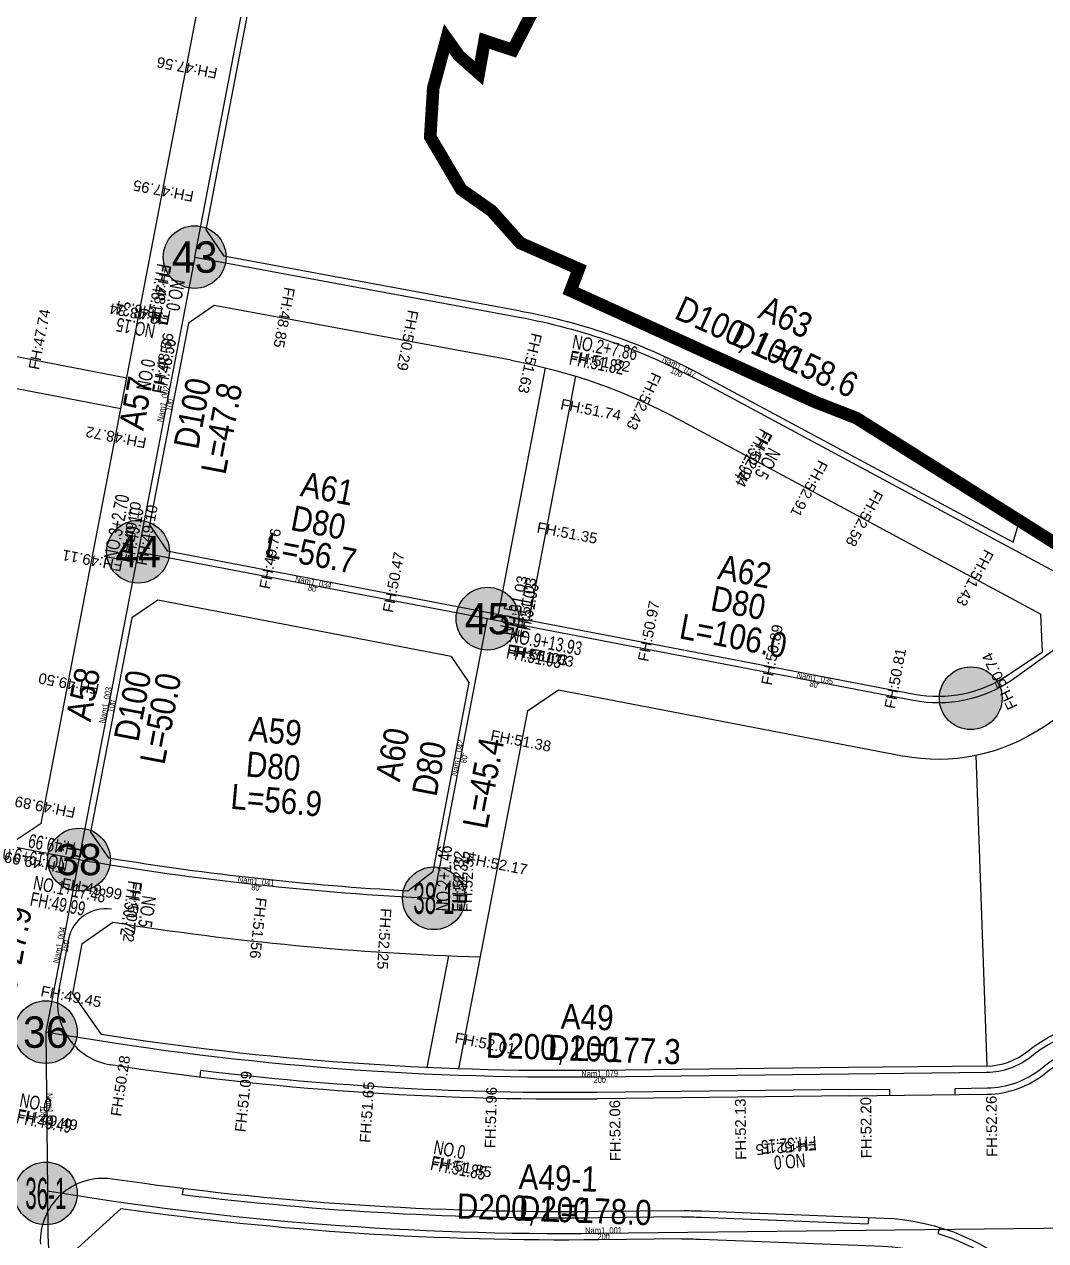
# Model space of a CAD drawing. Header units: millimetres. Extents: x 227572 to 269266, y 328772 to 433188.
# Drawn here: x 238062 to 238224.8, y 331877.1 to 332071 of the extents above; entities that cross this region are included whole.
import ezdxf
from ezdxf.enums import TextEntityAlignment as Align

# ---------------------------------------------------------------- set-up
doc = ezdxf.new("R2010")
doc.units = ezdxf.units.MM
doc.linetypes.add('PHANTOM2', pattern=[1.25, 0.625, -0.125, 0.125, -0.125, 0.125, -0.125])
for name, color, linetype in [('+++New_지구계(1안)', 1, 'Continuous'), ('0.보차도(중1류이상)', 5, 'Continuous'), ('0.보차도(중2류이하)', 4, 'Continuous'), ('0.식수대', 3, 'Continuous'), ('00_계획line', 7, 'Continuous'), ('L_diameter', 3, 'Continuous'), ('L_pipeline', 4, 'Continuous'), ('L_Pipes', 2, 'Continuous'), ('S-2.생활-1.격점-1.원', 250, 'Continuous'), ('S-2.생활-1.격점-2.번호', 1, 'Continuous'), ('S-2.생활-2.관로-2.제원', 7, 'Continuous'), ('도로체인계획고', 6, 'Continuous'), ('도로체인번호', 6, 'Continuous')]:
    doc.layers.add(name, color=color, linetype=linetype)
doc.styles.add('HY울릉도M', font='HYWULM.TTF')
doc.styles.get("Standard").update_dxf_attribs({"font": 'arial.ttf'})

# ---------------------------------------------------------------- blocks, each defined once
blk = doc.blocks.new('남청주현도')
at = {"layer": '0.보차도(중1류이상)', "color": 8, "ltscale": 0.5}
for q in [(238153.31, 331899.78), (238215.42, 331900.49)]:
    blk.add_line((238193.49, 331900.24), q, dxfattribs=at)
at = {"layer": '0.보차도(중1류이상)', "color": 8, "ltscale": 0.3}
for points in [[(238215.42, 331900.49, 0.17046), (238224.76, 331903.89, -0.197203), (238236.19, 331907.39, 0.210558), (238247.66, 331911.23)], [(238166.73, 331881.93), (238153.52, 331881.78, -0.039179), (238076, 331886.97, 0.472857), (238064.57, 331876.57)], [(238166.73, 331881.93, -0.01249), (238169.93, 331881.89), (238199.02, 331880.76, -0.379075), (238232.55, 331848.69)]]:
    blk.add_lwpolyline(points, format="xyb", dxfattribs=at)
at = {"layer": '0.보차도(중1류이상)', "color": 8, "ltscale": 0.5}
for centre, radius, start, end in [((238077.29, 331915.09), 10, 169.1352, 261.3367), ((238147.86, 332378.25), 478.5, 261.3367, 270.653)]:
    blk.add_arc(centre, radius, start, end, dxfattribs=at)
at = {"layer": '0.보차도(중2류이하)', "color": 8, "ltscale": 0.5}
blk.add_lwpolyline([(238075.89, 331929.98, 0.405537), (238069.05, 331925.19), (238067.47, 331916.98)], format="xyb", dxfattribs=at)
at = {"layer": '0.식수대', "color": 8, "ltscale": 0.5}
for p, q in [((238090.02, 331903.26), (238090.14, 331904.25)), ((238090.02, 331903.26), (238090.14, 331904.25)), ((238193.46, 331901.24), (238153.3, 331900.78)), ((238199.95, 331900.31), (238199.93, 331901.31))]:
    blk.add_line(p, q, dxfattribs=at)
at = {"layer": '0.식수대', "color": 8, "ltscale": 0.3}
for p, q in [((238196.53, 331880.86), (238196.49, 331879.86)), ((238207.87, 331879.27), (238207.58, 331878.31))]:
    blk.add_line(p, q, dxfattribs=at)
at = {"layer": '0.식수대', "color": 8, "ltscale": 0.5}
for points in [[(238215.41, 331901.49, 0.17046), (238224.12, 331904.66, -0.197203), (238236.28, 331908.39, 0.143798), (238244.02, 331909.9, 0.143798)], [(238153.3, 331900.78, -0.033155), (238090.14, 331904.25)], [(238166.74, 331880.93), (238153.53, 331880.78, -0.033402), (238087.24, 331884.45), (238087.36, 331885.45)]]:
    blk.add_lwpolyline(points, format="xyb", dxfattribs=at)
for points in [[(238193.48, 331901.24), (238199.93, 331901.31)], [(238210.33, 331901.43), (238215.41, 331901.49)], [(238210.35, 331900.43), (238210.33, 331901.43)]]:
    blk.add_lwpolyline(points, dxfattribs=at)
at = {"layer": '0.식수대', "color": 8, "ltscale": 0.3}
for points in [[(238166.74, 331880.93, -0.01249), (238169.89, 331880.89), (238196.49, 331879.86)], [(238207.58, 331878.31, -0.140034), (238223.26, 331868.17)]]:
    blk.add_lwpolyline(points, format="xyb", dxfattribs=at)
at = {"layer": '00_계획line', "color": 7}
for p, q in [((238090.99, 332038.22), (238126.05, 332220.87)), ((238064.7, 331943.67), (238090.41, 332077.59)), ((238090.99, 332038.22), (238093.81, 332034.09)), ((238141.07, 332025.34), (238093.81, 332034.09)), ((238092.28, 332026.24), (238088.15, 332023.42)), ((238139.61, 332017.48), (238092.28, 332026.24)), ((238088.15, 332023.42), (238081.98, 331991.23)), ((238145.03, 332016.3), (238137.49, 331977)), ((238149.86, 332014.95), (238142.4, 331976.05)), ((238081.98, 331991.23), (238084.78, 331987.09)), ((238219.57, 331988.48), (238220.59, 331991.9)), ((238083.27, 331979.24), (238079.13, 331976.43)), ((238130.05, 331970.27), (238083.27, 331979.24)), ((238079.13, 331976.43), (238072.58, 331942.28)), ((238224.27, 331971.03), (238223.97, 331977.02)), ((238132.86, 331966.14), (238127.08, 331936.02)), ((238142.17, 331961.6), (238147.14, 331964.97)), ((238142.17, 331961.6), (238131.22, 331904.54)), ((238213.61, 331954.53), (238215.39, 331904.99)), ((238064.7, 331943.67), (238060.56, 331940.86)), ((238071.2, 331924.49), (238076.12, 331927.92)), ((238071.2, 331924.49), (238069.68, 331916.56)), ((238129.59, 331922.57), (238126.17, 331904.74)), ((238069.68, 331916.56), (238074.26, 331910)), ((238067.01, 331872.84), (238077.4, 331882.23))]:
    blk.add_line(p, q, dxfattribs=at)
for points in [[(238141.07, 332025.34, -0.077778), (238169.94, 332015.18), (238219.57, 331988.48)], [(238139.61, 332017.48, -0.077778), (238166.15, 332008.13), (238223.97, 331977.02)], [(238084.78, 331987.09), (238203.84, 331964.28, 0.197835), (238218.77, 331967.33), (238224.27, 331971.03)], [(238147.14, 331964.97), (238201.96, 331954.46, 0.197835), (238224.35, 331959.03), (238227.22, 331960.96)], [(238215.37, 331904.99, 0.17046), (238221.9, 331907.37, -0.197203), (238236.6, 331911.87, 0.210558), (238244.63, 331914.56, 0.210558)], [(238193.35, 331904.74), (238153.26, 331904.28, -0.041847), (238074.26, 331910)], [(238166.78, 331877.43), (238153.57, 331877.28, -0.038145), (238077.4, 331882.23)], [(238166.78, 331877.43, -0.01249), (238169.75, 331877.39), (238198.84, 331876.27, -0.379075), (238228.06, 331848.32)]]:
    blk.add_lwpolyline(points, format="xyb", dxfattribs=at)
for points in [[(238046.75, 332020.78), (238078.34, 332014.71)], [(238045.84, 332015.86), (238077.39, 332009.8)], [(238130.05, 331970.27), (238132.86, 331966.14)], [(238072.58, 331942.28), (238075.43, 331938.17)], [(238123.14, 331932.93), (238127.08, 331936.02)], [(238215.39, 331904.99), (238193.35, 331904.74)]]:
    blk.add_lwpolyline(points, dxfattribs=at)
for centre, radius, start, end in [((238147.86, 332378.25), 446, 260.6537, 266.8233), ((238148.18, 332378.19), 456, 260.9075, 268.2984)]:
    blk.add_arc(centre, radius, start, end, dxfattribs=at)
blk = doc.blocks.new('격점-생활')
at = {"layer": 'S-2.생활-1.격점-1.원'}
h = blk.add_hatch(color=250, dxfattribs=at)
h.dxf.hatch_style = 1
edge = h.paths.add_edge_path()
edge.add_arc((237637.68, 330904.87), 9, 0, 360)
blk.add_circle((237637.68, 330904.87), 9, dxfattribs=at)

msp = doc.modelspace()

# ---------------------------------------------------------------- linework, layer by layer
at = {"layer": '+++New_지구계(1안)', "color": 1, "linetype": 'PHANTOM2', "ltscale": 40, "const_width": 2, "flags": 128}
msp.add_lwpolyline([(238318.34, 332142.02), (238319.17, 332139.43), (238317.99, 332125.62), (238316.87, 332112.55), (238311.17, 332046.14, -0.223727), (238296.2, 332020.34), (238286.08, 332013.35), (238258.64, 331994.89), (238237.93, 331980.97), (238220.59, 331991.9), (238194.59, 332008.28), (238187.85, 332010.91), (238167.58, 332020.14), (238149.05, 332028.58), (238150.37, 332032.06), (238141.03, 332036.18), (238136.47, 332041.31), (238131.63, 332044.71), (238126.69, 332053.1), (238127.17, 332060.87), (238129.31, 332068.79), (238131.26, 332066.04), (238134.43, 332063.25), (238135.36, 332068.43), (238139.86, 332066.95), (238145.01, 332076.94), (238147.95, 332079.71), (238151.5, 332078.47), (238155.36, 332080.58), (238156.74, 332080.5), (238169.82, 332077.98), (238173.58, 332079.92), (238174.47, 332081.04), (238174.69, 332082.55), (238174.89, 332084.44), (238175.6, 332095.5), (238175.84, 332099.24), (238175.8, 332107.98), (238166.57, 332125.27), (238164.6, 332155.02), (238160.9, 332158.33), (238155.02, 332163.12), (238152.18, 332165.2), (238146.56, 332173.54), (238145.13, 332175.65), (238142.39, 332177.46), (238137.92, 332182.73), (238137.45, 332182.89), (238139.4, 332192.59), (238139.62, 332200.57), (238144.67, 332202.51), (238164.01, 332205), (238164.32, 332207.94), (238164.63, 332210.88), (238165.16, 332213.36), (238164.54, 332216.13), (238164.63, 332220.98), (238167.3, 332222.63), (238168.9, 332225.79), (238174.78, 332225.69), (238173.02, 332251.08), (238173.36, 332253.41), (238177.26, 332261.51), (238178.8, 332265.68), (238179.57, 332269.4), (238178.85, 332274.91), (238182.56, 332280.51), (238181.33, 332284.81), (238191.21, 332286.09), (238203.7, 332287.39), (238207.13, 332287.25), (238211.29, 332286.97), (238211.83, 332287.24), (238212.75, 332287.64), (238213.68, 332288), (238214.63, 332288.31), (238215.59, 332288.58), (238216.57, 332288.8), (238217.55, 332288.98), (238218.54, 332289.11), (238219.54, 332289.2), (238223.7, 332289.45), (238225.65, 332289.54), (238227.2, 332289.59), (238228.2, 332289.6), (238229.2, 332289.61), (238230.2, 332289.61), (238231.2, 332289.6), (238232.2, 332289.58), (238233.2, 332289.56), (238234.2, 332289.52), (238235.19, 332289.47), (238236.19, 332289.41), (238237.19, 332289.35), (238238.19, 332289.27), (238239.18, 332289.19), (238240.18, 332289.09), (238241.17, 332288.99), (238242.17, 332288.88), (238243.16, 332288.75), (238248.72, 332288.04), (238249.71, 332287.87), (238250.69, 332287.66), (238251.65, 332287.41), (238252.61, 332287.11), (238253.55, 332286.77), (238254.47, 332286.38), (238255.38, 332285.95), (238256.26, 332285.49), (238257.12, 332284.98), (238257.96, 332284.43), (238258.77, 332283.85), (238259.55, 332283.23), (238260.31, 332282.57), (238261.03, 332281.88), (238261.72, 332281.16), (238262.38, 332280.4), (238263, 332279.62), (238263.59, 332278.81), (238271.14, 332267.82), (238280.14, 332254.72), (238285.06, 332253.82), (238286.8, 332255.02), (238292.17, 332258.68), (238306.46, 332268.56), (238318.54, 332276.71), (238323.51, 332280.05), (238331.19, 332279.5), (238320.05, 332149.72), (238319.17, 332146.8)], format="xyb", close=True, dxfattribs=at)
msp.add_lwpolyline([(238318.34, 332142.02), (238319.17, 332139.43), (238317.99, 332125.62), (238316.87, 332112.55), (238311.17, 332046.14, -0.223727), (238296.2, 332020.34), (238286.08, 332013.35), (238258.64, 331994.89), (238237.93, 331980.97), (238220.59, 331991.9), (238194.59, 332008.28), (238187.85, 332010.91), (238167.58, 332020.14), (238149.05, 332028.58), (238150.37, 332032.06), (238141.03, 332036.18), (238136.47, 332041.31), (238131.63, 332044.71), (238126.69, 332053.1), (238127.17, 332060.87), (238129.31, 332068.79), (238131.26, 332066.04), (238134.43, 332063.25), (238135.36, 332068.43), (238139.86, 332066.95), (238145.01, 332076.94), (238147.95, 332079.71), (238151.5, 332078.47), (238155.36, 332080.58), (238156.74, 332080.5), (238169.82, 332077.98), (238173.58, 332079.92), (238174.47, 332081.04), (238174.69, 332082.55), (238174.89, 332084.44), (238175.6, 332095.5), (238175.84, 332099.24), (238175.8, 332107.98), (238166.57, 332125.27), (238164.6, 332155.02), (238160.9, 332158.33), (238155.02, 332163.12), (238152.18, 332165.2), (238146.56, 332173.54), (238145.13, 332175.65), (238142.39, 332177.46), (238137.92, 332182.73), (238137.45, 332182.89), (238139.4, 332192.59), (238139.62, 332200.57), (238144.67, 332202.51), (238164.01, 332205), (238164.32, 332207.94), (238164.63, 332210.88), (238165.16, 332213.36), (238164.54, 332216.13), (238164.63, 332220.98), (238167.3, 332222.63), (238168.9, 332225.79), (238174.78, 332225.69), (238173.02, 332251.08), (238173.36, 332253.41), (238177.26, 332261.51), (238178.8, 332265.68), (238179.57, 332269.4), (238178.85, 332274.91), (238182.56, 332280.51), (238181.33, 332284.81), (238191.21, 332286.09), (238203.7, 332287.39), (238207.13, 332287.25), (238211.29, 332286.97), (238211.83, 332287.24), (238212.75, 332287.64), (238213.68, 332288), (238214.63, 332288.31), (238215.59, 332288.58), (238216.57, 332288.8), (238217.55, 332288.98), (238218.54, 332289.11), (238219.54, 332289.2), (238223.7, 332289.45), (238225.65, 332289.54), (238227.2, 332289.59), (238228.2, 332289.6), (238229.2, 332289.61), (238230.2, 332289.61), (238231.2, 332289.6), (238232.2, 332289.58), (238233.2, 332289.56), (238234.2, 332289.52), (238235.19, 332289.47), (238236.19, 332289.41), (238237.19, 332289.35), (238238.19, 332289.27), (238239.18, 332289.19), (238240.18, 332289.09), (238241.17, 332288.99), (238242.17, 332288.88), (238243.16, 332288.75), (238248.72, 332288.04), (238249.71, 332287.87), (238250.69, 332287.66), (238251.65, 332287.41), (238252.61, 332287.11), (238253.55, 332286.77), (238254.47, 332286.38), (238255.38, 332285.95), (238256.26, 332285.49), (238257.12, 332284.98), (238257.96, 332284.43), (238258.77, 332283.85), (238259.55, 332283.23), (238260.31, 332282.57), (238261.03, 332281.88), (238261.72, 332281.16), (238262.38, 332280.4), (238263, 332279.62), (238263.59, 332278.81), (238271.14, 332267.82), (238280.14, 332254.72), (238285.06, 332253.82), (238286.8, 332255.02), (238292.17, 332258.68), (238306.46, 332268.56), (238318.54, 332276.71), (238323.51, 332280.05), (238331.19, 332279.5), (238320.05, 332149.72), (238319.17, 332146.8)], format="xyb", close=True, dxfattribs=at)
msp.add_lwpolyline([(238318.34, 332142.02), (238319.17, 332139.43), (238317.99, 332125.62), (238316.87, 332112.55), (238311.17, 332046.14, -0.223727), (238296.2, 332020.34), (238286.08, 332013.35), (238258.64, 331994.89), (238237.93, 331980.97), (238220.59, 331991.9), (238194.59, 332008.28), (238187.85, 332010.91), (238167.58, 332020.14), (238149.05, 332028.58), (238150.37, 332032.06), (238141.03, 332036.18), (238136.47, 332041.31), (238131.63, 332044.71), (238126.69, 332053.1), (238127.17, 332060.87), (238129.31, 332068.79), (238131.26, 332066.04), (238134.43, 332063.25), (238135.36, 332068.43), (238139.86, 332066.95), (238145.01, 332076.94), (238147.95, 332079.71), (238151.5, 332078.47), (238155.36, 332080.58), (238156.74, 332080.5), (238169.82, 332077.98), (238173.58, 332079.92), (238174.47, 332081.04), (238174.69, 332082.55), (238174.89, 332084.44), (238175.6, 332095.5), (238175.84, 332099.24), (238175.8, 332107.98), (238166.57, 332125.27), (238164.6, 332155.02), (238160.9, 332158.33), (238155.02, 332163.12), (238152.18, 332165.2), (238146.56, 332173.54), (238145.13, 332175.65), (238142.39, 332177.46), (238137.92, 332182.73), (238137.45, 332182.89), (238139.4, 332192.59), (238139.62, 332200.57), (238144.67, 332202.51), (238164.01, 332205), (238164.32, 332207.94), (238164.63, 332210.88), (238165.16, 332213.36), (238164.54, 332216.13), (238164.63, 332220.98), (238167.3, 332222.63), (238168.9, 332225.79), (238174.78, 332225.69), (238173.02, 332251.08), (238173.36, 332253.41), (238177.26, 332261.51), (238178.8, 332265.68), (238179.57, 332269.4), (238178.85, 332274.91), (238182.56, 332280.51), (238181.33, 332284.81), (238191.21, 332286.09), (238203.7, 332287.39), (238207.13, 332287.25), (238211.29, 332286.97), (238211.83, 332287.24), (238212.75, 332287.64), (238213.68, 332288), (238214.63, 332288.31), (238215.59, 332288.58), (238216.57, 332288.8), (238217.55, 332288.98), (238218.54, 332289.11), (238219.54, 332289.2), (238223.7, 332289.45), (238225.65, 332289.54), (238227.2, 332289.59), (238228.2, 332289.6), (238229.2, 332289.61), (238230.2, 332289.61), (238231.2, 332289.6), (238232.2, 332289.58), (238233.2, 332289.56), (238234.2, 332289.52), (238235.19, 332289.47), (238236.19, 332289.41), (238237.19, 332289.35), (238238.19, 332289.27), (238239.18, 332289.19), (238240.18, 332289.09), (238241.17, 332288.99), (238242.17, 332288.88), (238243.16, 332288.75), (238248.72, 332288.04), (238249.71, 332287.87), (238250.69, 332287.66), (238251.65, 332287.41), (238252.61, 332287.11), (238253.55, 332286.77), (238254.47, 332286.38), (238255.38, 332285.95), (238256.26, 332285.49), (238257.12, 332284.98), (238257.96, 332284.43), (238258.77, 332283.85), (238259.55, 332283.23), (238260.31, 332282.57), (238261.03, 332281.88), (238261.72, 332281.16), (238262.38, 332280.4), (238263, 332279.62), (238263.59, 332278.81), (238271.14, 332267.82), (238280.14, 332254.72), (238285.06, 332253.82), (238286.8, 332255.02), (238292.17, 332258.68), (238306.46, 332268.56), (238318.54, 332276.71), (238323.51, 332280.05), (238331.19, 332279.5), (238320.05, 332149.72), (238319.17, 332146.8)], format="xyb", close=True, dxfattribs=at)
at = {"layer": 'L_pipeline'}
for points in [[(238089.16, 332033.94), (238125.07, 332221.06, 0.41593), (238097.89, 332260.9), (238090.46, 332262.28)], [(238089.16, 332033.94), (238140.88, 332024.36, -0.077778), (238169.47, 332014.3), (238236.03, 331978.49)], [(238135.83, 331976.3), (238203.66, 331963.3, 0.197835), (238219.33, 331966.5), (238236.03, 331978.49)], [(238070.72, 331937.9, 0.031031), (238127.27, 331931.73)], [(238065.45, 331910.45, 0.046475), (238153.27, 331903.28), (238193.36, 331903.74), (238215.41, 331903.99), (238215.38, 331903.99, 0.17046), (238222.54, 331906.59, -0.197203), (238236.51, 331910.87, 0.090951), (238240.65, 331911.24, 0.090951)], [(238243.3, 331879.3), (238153.56, 331878.28, -0.044153), (238065.68, 331885.05)]]:
    msp.add_lwpolyline(points, format="xyb", dxfattribs=at)
for points in [[(238089.16, 332033.94), (238080.14, 331986.97)], [(238080.14, 331986.97), (238070.72, 331937.9)], [(238080.14, 331986.97), (238135.83, 331976.3)], [(238127.27, 331931.73), (238135.83, 331976.3)], [(238070.72, 331937.9), (238031.77, 331945.36)], [(238070.72, 331937.9), (238065.45, 331910.45)], [(238065.45, 331910.45), (238065.68, 331885.05)], [(238065.68, 331885.05), (238065.75, 331877.99), (238067.41, 331845.27)]]:
    msp.add_lwpolyline(points, dxfattribs=at)

# ---------------------------------------------------------------- block references
at = {"layer": '+++New_지구계(1안)'}
msp.add_blockref('남청주현도', (0, 0), dxfattribs=at)
at = {"layer": 'S-2.생활-1.격점-1.원', "xscale": 0.5555555555620231, "yscale": 0.5555555555620231, "zscale": 0.5555555555620231}
for p in [(106068.22, 148197.9), (106059.2, 148150.93), (106114.89, 148140.26), (106191.88, 148127.58), (106049.79, 148101.86), (106106.34, 148095.69), (106044.51, 148074.36), (106044.51, 148048.64)]:
    msp.add_blockref('격점-생활', p, dxfattribs=at)

# ---------------------------------------------------------------- texts
at = {"layer": 'L_diameter', "width": 0.8}
for s, rotation, p in [('100', 333.8966, (238166.16, 332016.01)), ('100', 79.1344, (238084.65, 332010.46)), ('80', 349.1543, (238107.98, 331981.63)), ('80', 349.1543, (238187.9, 331966.32)), ('100', 79.1352, (238075.43, 331962.43)), ('80', 79.1352, (238131.55, 331954.01)), ('80', 353.769, (238098.9, 331933.94)), ('150', 79.1352, (238068.09, 331924.18)), ('200', 0.653, (238153.7, 331903.28)), ('100', 270.5213, (238065.57, 331897.75)), ('200', 0.653, (238154.31, 331878.29))]:
    msp.add_text(s, height=1, rotation=rotation, dxfattribs=at).set_placement(p, align=Align.TOP_CENTER)
at = {"layer": 'L_Pipes', "width": 0.75}
for s, rotation, p in [('Nam1_037', 333.8966, (238166.16, 332016.01)), ('Nam1_002', 79.1344, (238084.65, 332010.46)), ('Nam1_034', 349.1543, (238107.98, 331981.63)), ('Nam1_035', 349.1543, (238187.9, 331966.32)), ('Nam1_003', 79.1352, (238075.43, 331962.43)), ('Nam1_042', 79.1352, (238131.55, 331954.01)), ('Nam1_041', 353.769, (238098.9, 331933.94)), ('Nam1_004', 79.1352, (238068.09, 331924.18)), ('Nam1_079', 0.653, (238153.7, 331903.28)), ('Nam1_081', 270.5213, (238065.57, 331897.75)), ('Nam1_001', 0.653, (238154.31, 331878.29))]:
    msp.add_text(s, height=1, rotation=rotation, dxfattribs=at).set_placement(p, align=Align.CENTER)
at = {"layer": 'S-2.생활-1.격점-2.번호', "color": 7, "true_color": 0xffffff, "style": 'HY울릉도M'}
for s, p in [('43', (238089.16, 332033.94)), ('44', (238080.14, 331986.97)), ('45', (238135.83, 331976.3)), ('38', (238070.72, 331937.9)), ('36', (238065.44, 331910.4))]:
    msp.add_text(s, height=5, dxfattribs=at).set_placement(p, align=Align.MIDDLE_CENTER)
at = {"layer": 'S-2.생활-1.격점-2.번호', "color": 7, "true_color": 0xffffff, "style": 'HY울릉도M', "width": 0.5}
for s, p in [('38-1', (238127.27, 331931.73)), ('36-1', (238065.44, 331884.68))]:
    msp.add_text(s, height=5, dxfattribs=at).set_placement(p, align=Align.MIDDLE_CENTER)
at = {"layer": 'S-2.생활-2.관로-2.제원', "color": 7, "style": 'HY울릉도M', "width": 0.9}
for s, rotation, p in [('D100, L=158.6', 335.5177, (238179.52, 332017.82, 15)), ('D100', 335.5177, (238179.52, 332017.82, 15)), ('D100', 79.1352, (238090.76, 332008.66, 69)), ('D100', 79.1352, (238090.76, 332008.66, 69)), ('L=47.8', 79.1352, (238095.42, 332006.26, 69)), ('D80', 349.1543, (238108.51, 331989.66, 69)), ('D80', 349.1543, (238108.51, 331989.66, 69)), ('L=56.7', 349.1543, (238107.32, 331984.8, 69)), ('D80', 349.1543, (238175.42, 331976.85, 69)), ('D80', 349.1543, (238175.42, 331976.85, 69)), ('L=106.0', 349.1543, (238174.62, 331971.58, 69)), ('D100', 79.1352, (238081.23, 331962.05, 69)), ('D100', 79.1352, (238081.23, 331962.05, 69)), ('L=50.0', 79.1352, (238085.7, 331960.02, 69)), ('D80', 79.1352, (238128.47, 331952.04, 69)), ('D80', 79.1352, (238128.47, 331952.04, 69)), ('L=45.4', 79.1352, (238137.12, 331949.74, 69)), ('D80', 354.9474, (238101.5, 331950.79, 69)), ('D80', 354.9474, (238101.5, 331950.79, 69)), ('L=56.9', 354.9474, (238102.01, 331945.37, 69)), ('L=27.9', 79.1352, (238061.89, 331922.82, 69)), ('D200, L=177.3', 357.9909, (238151.02, 331905.79)), ('D200', 357.9909, (238151.02, 331905.79)), ('D200, L=178.0', 357.9909, (238146.39, 331880.15)), ('D200', 357.9909, (238146.39, 331880.15))]:
    msp.add_text(s, height=4, rotation=rotation, dxfattribs=at).set_placement(p, align=Align.CENTER)
for s, rotation, p in [('A63', 335.5177, (238183.37, 332024.41, 15)), ('A63', 335.5177, (238183.37, 332024.41, 15)), ('A57', 79.1352, (238079.8, 332010.65, 69)), ('A57', 79.1352, (238079.8, 332010.65, 69)), ('A61', 349.1543, (238110.33, 331997.05, 69)), ('A61', 349.1543, (238110.33, 331997.05, 69)), ('A62', 349.1543, (238176.84, 331983.83, 69)), ('A62', 349.1543, (238176.84, 331983.83, 69)), ('A58', 79.1352, (238071.37, 331964.25, 69)), ('A58', 79.1352, (238071.37, 331964.25, 69)), ('A59', 354.9474, (238102.01, 331958.4, 69)), ('A59', 354.9474, (238102.01, 331958.4, 69)), ('A60', 79.1352, (238120.68, 331954.67, 69)), ('A60', 79.1352, (238120.68, 331954.67, 69)), ('A49', 357.9909, (238151.72, 331912.8)), ('A49', 357.9909, (238151.72, 331912.8)), ('A49-1', 357.9909, (238147.09, 331887.16)), ('A49-1', 357.9909, (238147.09, 331887.16))]:
    msp.add_text(s, height=4, rotation=rotation, dxfattribs=at).set_placement(p, align=Align.MIDDLE_CENTER)
at = {"layer": '도로체인계획고'}
for s, rotation, p in [('FH:47.56', 169.1352, (238092.9, 332064.04)), ('FH:47.95', 169.1352, (238089.13, 332044.4)), ('FH:48.16', 259.507, (238083.82, 332032.89)), ('FH:48.85', 259.507, (238103.48, 332029.25)), ('FH:48.34', 169.1352, (238085.36, 332024.76)), ('FH:47.74', 79.1352, (238064.34, 332015.87)), ('FH:50.29', 259.507, (238123.15, 332025.61)), ('FH:48.56', 79.1352, (238083.99, 332012.1)), ('FH:51.63', 256.8703, (238142.86, 332021.95)), ('FH:51.82', 349.1352, (238148.81, 332017.41)), ('FH:52.43', 244.8081, (238162.05, 332015.73)), ('FH:51.74', 349.1352, (238147.33, 332009.69)), ('FH:48.72', 169.1352, (238081.59, 332005.12)), ('FH:52.94', 241.7166, (238179.83, 332006.45)), ('FH:52.91', 241.7166, (238188.63, 332001.72)), ('FH:52.58', 241.7166, (238197.44, 331996.98)), ('FH:49.10', 79.1543, (238078.82, 331985.18)), ('FH:49.10', 79.1543, (238081.47, 331984.67)), ('FH:51.35', 349.1352, (238143.56, 331990.05)), ('FH:49.76', 79.1543, (238101.11, 331980.91)), ('FH:49.11', 169.1352, (238077.82, 331985.48)), ('FH:50.47', 79.1543, (238120.76, 331977.15)), ('FH:51.43', 241.7166, (238215.05, 331987.5)), ('FH:51.03', 79.1543, (238140.4, 331973.38)), ('FH:51.03', 79.1543, (238140.4, 331973.38)), ('FH:51.03', 79.1543, (238141.78, 331973.12)), ('FH:50.97', 79.1543, (238161.42, 331969.35)), ('FH:50.89', 79.1543, (238181.07, 331965.59)), ('FH:51.03', 349.1352, (238138.8, 331970.59)), ('FH:51.03', 349.1352, (238139.79, 331970.4)), ('FH:50.81', 79.1543, (238200.71, 331961.83)), ('FH:50.74', 115.7866, (238220.32, 331962.3)), ('FH:49.50', 169.1352, (238074.05, 331965.84)), ('FH:51.38', 349.1352, (238136.18, 331956.91)), ('FH:49.89', 169.1352, (238070.28, 331946.19)), ('FH:49.99', 169.1352, (238068.58, 331937.33)), ('FH:52.32', 87.79, (238131.81, 331929.53)), ('FH:52.32', 87.79, (238133.27, 331929.48)), ('FH:52.17', 349.1352, (238132.41, 331937.27)), ('FH:49.99', 349.1352, (238067.81, 331933.32)), ('FH:50.72', 261.4584, (238079.15, 331934.53)), ('FH:51.56', 264.0049, (238098.94, 331931.92)), ('FH:52.25', 266.5514, (238118.81, 331930.18)), ('FH:49.45', 349.1352, (238064.51, 331916.15)), ('FH:52.01', 349.1352, (238130.49, 331908.68)), ('FH:50.28', 81.4373, (238077.44, 331896.87)), ('FH:51.09', 83.7879, (238097.24, 331894.38)), ('FH:51.65', 86.1385, (238117.13, 331892.71)), ('FH:51.96', 88.4891, (238137.07, 331891.86)), ('FH:52.26', 90.653, (238217.05, 331890.5)), ('FH:52.06', 90.653, (238157.05, 331889.82)), ('FH:52.13', 90.653, (238177.05, 331890.05)), ('FH:52.20', 90.653, (238197.05, 331890.28)), ('FH:49.49', 349.1352, (238060.74, 331896.51)), ('FH:52.15', 184.7488, (238188.2, 331893.28)), ('FH:51.85', 349.1352, (238126.72, 331889.04))]:
    msp.add_text(s, height=1.7, rotation=rotation, dxfattribs=at).set_placement(p)
at = {"layer": '도로체인계획고', "color": 250, "width": 0.7}
for s, rotation, p in [('FH:48.16', 259.507, (238083.23, 332033)), ('FH:48.34', 169.1352, (238085.47, 332025.35)), ('FH:48.56', 79.1352, (238084.57, 332011.99)), ('FH:51.82', 349.1352, (238148.7, 332016.82)), ('FH:52.94', 241.7166, (238179.3, 332006.74)), ('FH:49.10', 79.1543, (238079.41, 331985.07)), ('FH:51.03', 79.1543, (238142.37, 331973.01)), ('FH:51.03', 349.1352, (238138.69, 331970)), ('FH:49.99', 169.1352, (238071.6, 331940.35)), ('FH:52.32', 87.79, (238132.41, 331929.51)), ('FH:50.72', 261.4584, (238078.56, 331934.62)), ('FH:49.99', 349.1352, (238062.8, 331930.59)), ('FH:49.49', 349.1352, (238060.63, 331895.92)), ('FH:52.15', 184.7488, (238188.15, 331893.88)), ('FH:51.85', 349.1352, (238126.6, 331888.45))]:
    msp.add_text(s, height=2.2, rotation=rotation, dxfattribs=at).set_placement(p)
at = {"layer": '도로체인번호', "color": 250, "width": 0.7}
for s, rotation, p in [('NO.0', 259.507, (238085.46, 332030.56)), ('NO.15', 169.1352, (238083.01, 332023.13)), ('NO.2+7.86', 349.1352, (238149.19, 332019.41)), ('NO.0', 79.1352, (238081.98, 332012.49)), ('NO.5', 241.7166, (238180.67, 332003.73)), ('NO.3+2.70', 79.1543, (238076.81, 331985.57)), ('NO.5', 79.1543, (238139.78, 331973.5)), ('NO.9+13.93', 349.1352, (238139.19, 331972.6)), ('NO.19+9.03', 169.1352, (238069.13, 331938.13)), ('NO.2+1.46', 87.79, (238129.77, 331929.61)), ('NO.1+17.48', 349.1352, (238063.3, 331933.18)), ('NO.5', 261.4584, (238080.87, 331932.25)), ('NO.0', 349.1352, (238061.13, 331898.52)), ('NO.0', 349.1352, (238127.1, 331891.04)), ('NO.0', 184.7488, (238186.38, 331891.08))]:
    msp.add_text(s, height=2.2, rotation=rotation, dxfattribs=at).set_placement(p)

doc.saveas('drawing.dxf')
